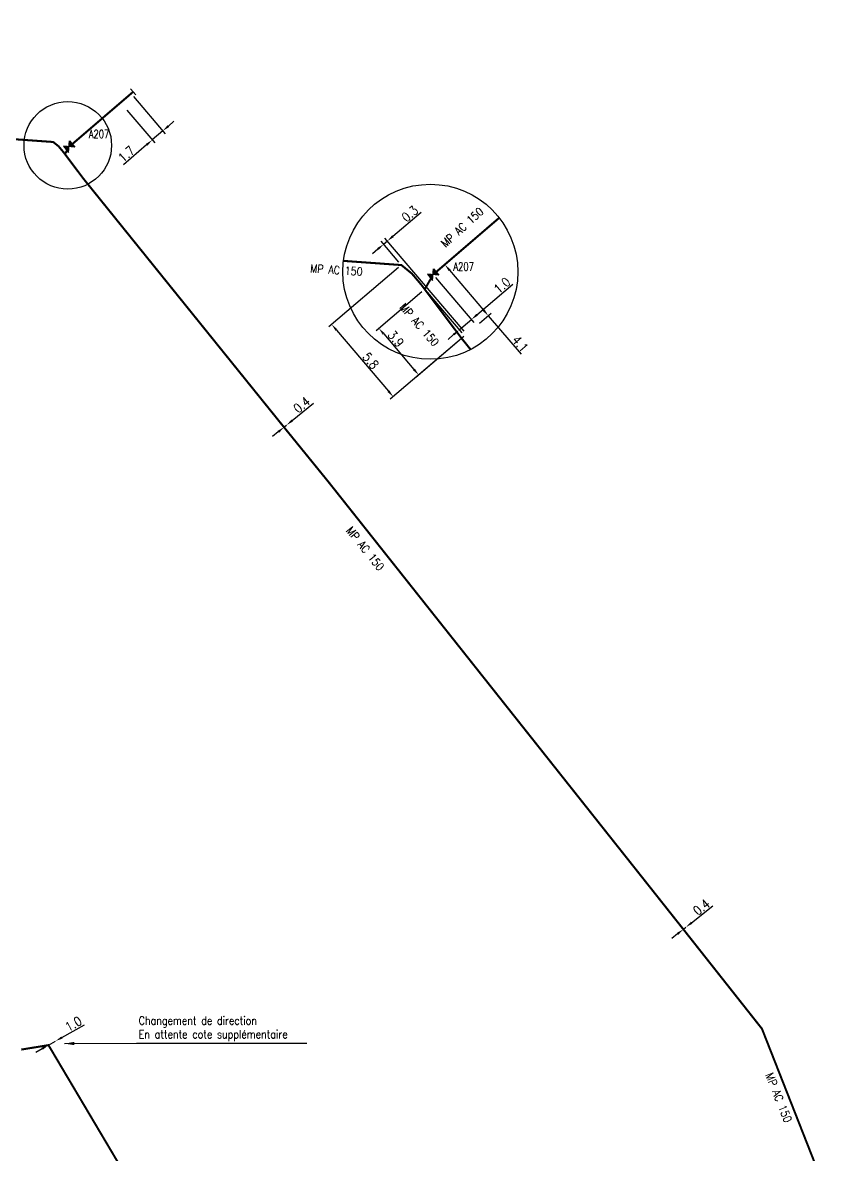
# Model space of a CAD drawing. Header units: millimetres. Extents: x 184000 to 185000, y 128000 to 129000.
# Drawn here: x 184353 to 184452.6, y 128620.6 to 128758.9 of the extents above; entities that cross this region are included whole.
import ezdxf
from ezdxf.enums import TextEntityAlignment as Align

# ---------------------------------------------------------------- set-up
doc = ezdxf.new("R2010")
doc.units = ezdxf.units.MM
doc.header["$PDMODE"] = 34
doc.layers.get('0').update_dxf_attribs({"linetype": 'CONTINUOUS'})
doc.layers.get('DEFPOINTS').update_dxf_attribs({"linetype": 'CONTINUOUS'})
for name, color, linetype in [('G_120', 4, 'CONTINUOUS'), ('G_300', 7, 'CONTINUOUS'), ('G_340', 7, 'CONTINUOUS'), ('G_900', 7, 'CONTINUOUS')]:
    doc.layers.add(name, color=color, linetype=linetype)
doc.styles.get("Standard").update_dxf_attribs({"font": 'romans.shx', "width": 0.85})
doc.linetypes.add('G_typB_AP', pattern='A,5,-0.3,["o",Standard,S=1.5,R=0,X=0,Y=-0.5],-1.65', length=6.95)
doc.dimstyles.get("Standard").update_dxf_attribs({"dimtxt": 1.5, "dimasz": 1.2, "dimexe": 0.625, "dimexo": 0.625, "dimgap": 0.25, "dimtad": 1, "dimdec": 1, "dimzin": 0, "dimdsep": 46, "dimtxsty": 'Standard', "dimcen": -0.5, "dimadec": 0, "dimazin": 0, "dimtfac": 1, "dimtdec": 1, "dimtmove": 0, "dimatfit": 3, "dimfxl": 0, "dimtolj": 1, "dimtzin": 0, "dimarcsym": 0})

# ---------------------------------------------------------------- blocks, each defined once
blk = doc.blocks.new('*D296')
at = {"layer": 'DEFPOINTS', "color": 0, "linetype": 'Continuous', "transparency": 16777216}
for p in [(184384.96, 128709.49), (184385.27, 128709.74), (184385.27, 128709.74)]:
    blk.add_point(p, dxfattribs=at)
at = {"layer": 'G_120', "color": 0, "linetype": 'Continuous', "lineweight": -2, "transparency": 16777216}
for p, q in [((184385.97, 128710.31), (184388.55, 128712.41)), ((184384.26, 128708.92), (184383.56, 128708.35)), ((184384.96, 128709.49), (184385.27, 128709.74))]:
    blk.add_line(p, q, dxfattribs=at)
at = {"layer": 'G_120', "color": 0, "linetype": 'Continuous', "transparency": 16777216}
for points in [[(184385.87, 128710.43), (184386.06, 128710.19), (184385.27, 128709.74)], [(184384.17, 128709.04), (184384.36, 128708.81), (184384.96, 128709.49)]]:
    blk.add_solid(points, dxfattribs=at)
at = {"layer": 'G_120', "color": 0, "linetype": 'Continuous', "transparency": 16777216, "insert": (184387.13, 128712.22), "char_height": 1.125, "attachment_point": 5, "rotation": 39.0902}
blk.add_mtext('\\A1;0.4', dxfattribs=at)
blk = doc.blocks.new('*D297')
at = {"layer": 'DEFPOINTS', "color": 0, "linetype": 'Continuous', "ltscale": 0.5, "transparency": 16777216}
for p in [(184433.78, 128648.12), (184434.09, 128648.37), (184434.09, 128648.37)]:
    blk.add_point(p, dxfattribs=at)
at = {"layer": 'G_120', "color": 0, "linetype": 'Continuous', "lineweight": -2, "ltscale": 0.5, "transparency": 16777216}
for p, q in [((184434.79, 128648.92), (184437.4, 128650.99)), ((184433.78, 128648.12), (184434.09, 128648.37)), ((184433.07, 128647.56), (184432.36, 128647))]:
    blk.add_line(p, q, dxfattribs=at)
at = {"layer": 'G_120', "color": 0, "linetype": 'Continuous', "ltscale": 0.5, "transparency": 16777216}
for points in [[(184432.98, 128647.68), (184433.16, 128647.44), (184433.78, 128648.12)], [(184434.7, 128649.04), (184434.89, 128648.81), (184434.09, 128648.37)]]:
    blk.add_solid(points, dxfattribs=at)
at = {"layer": 'G_120', "color": 0, "linetype": 'Continuous', "ltscale": 0.5, "transparency": 16777216, "insert": (184435.99, 128650.82), "char_height": 1.125, "attachment_point": 5, "rotation": 38.3603}
blk.add_mtext('\\A1;0.4', dxfattribs=at)
blk = doc.blocks.new('*D441')
at = {"layer": 'DEFPOINTS', "color": 0, "linetype": 'Continuous', "transparency": 16777216}
for p in [(184357.04, 128634.46), (184357.04, 128634.46), (184356.17, 128633.96)]:
    blk.add_point(p, dxfattribs=at)
at = {"layer": 'G_120', "color": 0, "linetype": 'Continuous', "lineweight": -2, "transparency": 16777216}
for p, q in [((184357.82, 128634.9), (184360.56, 128636.45)), ((184356.17, 128633.96), (184357.04, 128634.46)), ((184355.39, 128633.52), (184354.61, 128633.07))]:
    blk.add_line(p, q, dxfattribs=at)
at = {"layer": 'G_120', "color": 0, "linetype": 'Continuous', "transparency": 16777216}
for points in [[(184357.75, 128635.03), (184357.9, 128634.77), (184357.04, 128634.46)], [(184355.32, 128633.65), (184355.47, 128633.39), (184356.17, 128633.96)]]:
    blk.add_solid(points, dxfattribs=at)
at = {"layer": 'G_120', "color": 0, "linetype": 'Continuous', "transparency": 16777216, "insert": (184359.21, 128636.55), "char_height": 1.125, "attachment_point": 5, "rotation": 29.623}
blk.add_mtext('\\A1;1.0', dxfattribs=at)
blk = doc.blocks.new('G_300_04')
at = {"linetype": 'Continuous'}
h = blk.add_hatch(color=0, dxfattribs=at)
h.paths.add_polyline_path([(-0.5, 0.5), (-0.5, -0.5), (0, 0)])
h.paths.add_polyline_path([(0.5, 0.5), (0, 0), (0.5, -0.5)])
at = {"color": 0, "linetype": 'Continuous', "flags": 128}
blk.add_lwpolyline([(-0.5, -0.5), (0.5, 0.5), (0.5, -0.5), (-0.5, 0.5)], close=True, dxfattribs=at)
at = {"color": 0, "linetype": 'Continuous', "width": 0.75}
blk.add_attdef('NUM', text='', height=1, dxfattribs=at).set_placement((0, 1.78), align=Align.MIDDLE_CENTER)
at = {"color": 0, "linetype": 'Continuous', "width": 0.75, "flags": 3}
for tag, p in [('DEF_LEG', (0, -5)), ('DEF_COUP', (0, -7.5)), ('DEF_TYPE', (0, -10))]:
    blk.add_attdef(tag, text='', height=1.2, dxfattribs=at).set_placement(p, align=Align.MIDDLE)
blk = doc.blocks.new('*D780')
at = {"layer": 'DEFPOINTS', "color": 0, "linetype": 'Continuous', "transparency": 16777216}
for p in [(184399.31, 128729.31), (184407.29, 128720.86), (184398.31, 128713.22)]:
    blk.add_point(p, dxfattribs=at)
at = {"layer": 'G_900', "color": 0, "linetype": 'Continuous', "lineweight": -2, "transparency": 16777216}
for p, q in [((184398.96, 128729), (184390.43, 128721.74)), ((184391.37, 128721.36), (184397.73, 128713.9)), ((184406.93, 128720.56), (184397.95, 128712.91))]:
    blk.add_line(p, q, dxfattribs=at)
at = {"layer": 'G_900', "color": 0, "linetype": 'Continuous', "transparency": 16777216}
for points in [[(184391.49, 128721.46), (184391.26, 128721.27), (184390.79, 128722.05)], [(184397.84, 128714), (184397.61, 128713.8), (184398.31, 128713.22)]]:
    blk.add_solid(points, dxfattribs=at)
at = {"layer": 'G_900', "color": 0, "linetype": 'Continuous', "transparency": 16777216, "insert": (184395.55, 128717.61), "char_height": 1.125, "attachment_point": 5, "rotation": 310.4147}
blk.add_mtext('\\A1;5.8', dxfattribs=at)
blk = doc.blocks.new('*D781')
at = {"layer": 'DEFPOINTS', "color": 0, "linetype": 'Continuous', "transparency": 16777216}
for p in [(184402.17, 128726.35), (184407.29, 128720.86), (184401.43, 128715.87)]:
    blk.add_point(p, dxfattribs=at)
at = {"layer": 'G_900', "color": 0, "linetype": 'Continuous', "lineweight": -2, "transparency": 16777216}
for p, q in [((184401.81, 128726.05), (184396.21, 128721.28)), ((184397.15, 128720.9), (184400.84, 128716.56)), ((184406.93, 128720.56), (184401.07, 128715.57))]:
    blk.add_line(p, q, dxfattribs=at)
at = {"layer": 'G_900', "color": 0, "linetype": 'Continuous', "transparency": 16777216}
for points in [[(184397.26, 128720.99), (184397.03, 128720.8), (184396.56, 128721.58)], [(184400.96, 128716.65), (184400.73, 128716.46), (184401.43, 128715.87)]]:
    blk.add_solid(points, dxfattribs=at)
at = {"layer": 'G_900', "color": 0, "linetype": 'Continuous', "transparency": 16777216, "insert": (184398.64, 128720.3), "char_height": 1.125, "attachment_point": 5, "rotation": 310.4147}
blk.add_mtext('\\A1;3.9', dxfattribs=at)
blk = doc.blocks.new('*D782')
at = {"layer": 'DEFPOINTS', "color": 0, "linetype": 'Continuous', "transparency": 16777216}
for p in [(184403.19, 128728.14), (184409.93, 128723.12), (184408.51, 128721.9)]:
    blk.add_point(p, dxfattribs=at)
at = {"layer": 'G_900', "color": 0, "linetype": 'Continuous', "lineweight": -2, "transparency": 16777216}
for p, q in [((184403.55, 128728.45), (184404.98, 128729.66)), ((184405.2, 128728.67), (184409.35, 128723.8)), ((184408.86, 128722.2), (184410.29, 128723.42)), ((184409.93, 128723.12), (184413.95, 128718.4))]:
    blk.add_line(p, q, dxfattribs=at)
at = {"layer": 'G_900', "color": 0, "linetype": 'Continuous', "transparency": 16777216}
for points in [[(184405.32, 128728.77), (184405.09, 128728.58), (184404.62, 128729.36)], [(184409.47, 128723.9), (184409.24, 128723.7), (184409.93, 128723.12)]]:
    blk.add_solid(points, dxfattribs=at)
at = {"layer": 'G_900', "color": 0, "linetype": 'Continuous', "transparency": 16777216, "insert": (184413.84, 128719.69), "char_height": 1.125, "attachment_point": 5, "rotation": 310.4147}
blk.add_mtext('\\A1;4.1', dxfattribs=at)
blk = doc.blocks.new('*D783')
at = {"layer": 'DEFPOINTS', "color": 0, "linetype": 'Continuous', "transparency": 16777216}
for p in [(184397.6, 128732.25), (184399.31, 128729.31), (184407.29, 128720.86)]:
    blk.add_point(p, dxfattribs=at)
at = {"layer": 'G_900', "color": 0, "linetype": 'Continuous', "lineweight": -2, "transparency": 16777216}
for p, q in [((184398.28, 128732.83), (184401.74, 128735.78)), ((184399.01, 128729.66), (184396.83, 128732.22)), ((184397.14, 128731.86), (184397.6, 128732.25)), ((184406.99, 128721.22), (184397.29, 128732.6)), ((184396.45, 128731.27), (184395.77, 128730.69))]:
    blk.add_line(p, q, dxfattribs=at)
at = {"layer": 'G_900', "color": 0, "linetype": 'Continuous', "transparency": 16777216}
for points in [[(184398.18, 128732.95), (184398.38, 128732.72), (184397.6, 128732.25)], [(184396.36, 128731.39), (184396.55, 128731.16), (184397.14, 128731.86)]]:
    blk.add_solid(points, dxfattribs=at)
at = {"layer": 'G_900', "color": 0, "linetype": 'Continuous', "transparency": 16777216, "insert": (184400.35, 128735.58), "char_height": 1.125, "attachment_point": 5, "rotation": 40.4147}
blk.add_mtext('\\A1;0.3', dxfattribs=at)
blk = doc.blocks.new('*D784')
at = {"layer": 'DEFPOINTS', "color": 0, "linetype": 'Continuous', "transparency": 16777216}
for p in [(184403.19, 128728.14), (184402.17, 128726.35), (184407.87, 128722.65)]:
    blk.add_point(p, dxfattribs=at)
at = {"layer": 'G_900', "color": 0, "linetype": 'Continuous', "lineweight": -2, "transparency": 16777216}
for p, q in [((184403.5, 128727.79), (184408.17, 128722.3)), ((184408.55, 128723.24), (184412.95, 128726.98)), ((184402.47, 128725.99), (184406.69, 128721.04)), ((184406.39, 128721.39), (184407.87, 128722.65)), ((184405.7, 128720.81), (184405.02, 128720.23))]:
    blk.add_line(p, q, dxfattribs=at)
at = {"layer": 'G_900', "color": 0, "linetype": 'Continuous', "transparency": 16777216}
for points in [[(184408.46, 128723.35), (184408.65, 128723.12), (184407.87, 128722.65)], [(184405.61, 128720.92), (184405.8, 128720.7), (184406.39, 128721.39)]]:
    blk.add_solid(points, dxfattribs=at)
at = {"layer": 'G_900', "color": 0, "linetype": 'Continuous', "transparency": 16777216, "insert": (184411.61, 128726.82), "char_height": 1.125, "attachment_point": 5, "rotation": 40.4147}
blk.add_mtext('\\A1;1.0', dxfattribs=at)
blk = doc.blocks.new('G_340_07')
at = {"color": 0, "linetype": 'Continuous', "const_width": 0.25, "flags": 128}
blk.add_lwpolyline([(0, 0), (0.35, 0)], dxfattribs=at)
at = {"color": 0, "linetype": 'Continuous', "flags": 128}
blk.add_lwpolyline([(0.35, -0.5), (0.35, 0.5)], dxfattribs=at)
at = {"color": 0, "linetype": 'Continuous', "width": 0.75, "flags": 3}
for tag, p in [('DEF_LEG', (0, -5)), ('DEF_COUP', (0, -7.5)), ('DEF_TYPE', (0, -10))]:
    blk.add_attdef(tag, text='', height=1.2, dxfattribs=at).set_placement(p, align=Align.MIDDLE)
blk = doc.blocks.new('*D48')
at = {"layer": 'DEFPOINTS', "color": 0, "linetype": 'Continuous', "transparency": 16777216}
for p in [(184366.26, 128750.26), (184365.44, 128748.6), (184368.86, 128744.6)]:
    blk.add_point(p, dxfattribs=at)
at = {"layer": 'G_340', "color": 0, "linetype": 'Continuous', "lineweight": -2, "transparency": 16777216}
for p, q in [((184366.56, 128749.9), (184370.45, 128745.35)), ((184365.75, 128748.24), (184369.16, 128744.24)), ((184370.83, 128746.29), (184371.51, 128746.88)), ((184370.15, 128745.71), (184368.86, 128744.6)), ((184368.17, 128744.01), (184365.33, 128741.57))]:
    blk.add_line(p, q, dxfattribs=at)
at = {"layer": 'G_340', "color": 0, "linetype": 'Continuous', "transparency": 16777216}
for points in [[(184370.73, 128746.41), (184370.93, 128746.18), (184370.15, 128745.71)], [(184368.08, 128744.13), (184368.27, 128743.9), (184368.86, 128744.6)]]:
    blk.add_solid(points, dxfattribs=at)
at = {"layer": 'G_340', "color": 0, "linetype": 'Continuous', "transparency": 16777216, "insert": (184365.69, 128742.87), "char_height": 1.125, "attachment_point": 5, "rotation": 40.6421}
blk.add_mtext('\\A1;1.7', dxfattribs=at)

msp = doc.modelspace()

# ---------------------------------------------------------------- linework, layer by layer
at = {"layer": 'G_120', "linetype": 'G_typB_AP', "const_width": 0.25}
for points in [[(184484.34, 128564.74), (184476.65, 128577.14), (184473.25, 128579.42), (184464.98, 128592.79), (184456.48, 128607.16), (184451.1, 128616.37), (184443.39, 128635.96), (184433.78, 128648.12), (184429.04, 128654.1), (184390.4, 128702.8), (184384.96, 128709.49), (184360.44, 128739.87), (184357.97, 128743.15), (184357.97, 128743.15), (184357.4, 128743.83), (184356.75, 128744.35), (184345.08, 128745.19), (184343.55, 128747.11), (184335.97, 128756.4), (184328.55, 128765.78)], [(184366.26, 128750.26), (184359.07, 128744.09)], [(184358.46, 128743.36), (184358.18, 128742.87), (184358.18, 128742.87), (184358.18, 128742.87)]]:
    msp.add_lwpolyline(points, dxfattribs=at)
at = {"layer": 'G_120', "linetype": 'G_typB_AP', "ltscale": 0.5, "const_width": 0.25}
msp.add_lwpolyline([(184352.84, 128633.42), (184356.17, 128633.96), (184356.17, 128633.96), (184403.5, 128554.13)], dxfattribs=at)
at = {"layer": 'G_900', "color": 4, "linetype": 'Continuous', "const_width": 0.25, "flags": 128}
for points in [[(184411.28, 128735.09), (184403.57, 128728.47)], [(184402.93, 128727.68), (184402.17, 128726.35), (184402.17, 128726.35), (184402.17, 128726.35)]]:
    msp.add_lwpolyline(points, dxfattribs=at)
at = {"layer": 'G_900', "color": 4, "linetype": 'Continuous', "ltscale": 0.5, "const_width": 0.25, "flags": 128}
msp.add_lwpolyline([(184392.24, 128729.82), (184399.31, 128729.31), (184400.6, 128728.26), (184401.74, 128726.91), (184401.74, 128726.91), (184406.68, 128720.34), (184407.77, 128718.99)], dxfattribs=at)
at = {"layer": 'G_900'}
for centre, radius in [((184358.53, 128743.94), 5.35), ((184402.85, 128728.49), 10.7)]:
    msp.add_circle(centre, radius, dxfattribs=at)

# ---------------------------------------------------------------- block references
at = {"layer": 'G_300'}
ref = msp.add_blockref('G_300_04', (184358.69, 128743.77), dxfattribs=dict(at, rotation=40.41465279124349))
ref.add_attrib('NUM', 'A207', dxfattribs={"layer": '0', "color": 0, "linetype": 'Continuous', "height": 1, "width": 0.75}).set_placement((184362.35, 128745.32), align=Align.MIDDLE_CENTER)
at = {"layer": 'G_340', "rotation": 40.41465278713196}
msp.add_blockref('G_340_07', (184366.26, 128750.26), dxfattribs=at)
at = {"layer": 'G_900'}
ref = msp.add_blockref('G_300_04', (184403.19, 128728.14), dxfattribs=dict(at, rotation=40.41465279124349))
ref.add_attrib('NUM', 'A207', dxfattribs={"layer": '0', "color": 0, "linetype": 'Continuous', "height": 1, "width": 0.75}).set_placement((184406.92, 128729.12), align=Align.MIDDLE_CENTER)

# ---------------------------------------------------------------- texts
at = {"layer": 'G_120', "linetype": 'Continuous', "width": 0.85}
for rotation, p in [(308.9099, (184394.89, 128694.65)), (291.76, (184445.44, 128627.55))]:
    msp.add_text('MP AC 150', height=1, rotation=rotation, dxfattribs=at).set_placement(p, align=Align.MIDDLE)
at = {"layer": 'G_120', "linetype": 'Continuous', "insert": (184367.19, 128635.96), "char_height": 1, "attachment_point": 4}
msp.add_mtext('Changement de direction\\PEn attente cote supplémentaire', dxfattribs=at)
at = {"layer": 'G_900', "color": 4, "linetype": 'Continuous', "width": 0.85}
for rotation, p in [(42.1917, (184406.74, 128733.92)), (356.2741, (184391.37, 128728.7)), (311.199, (184401.51, 128722.02))]:
    msp.add_text('MP AC 150', height=1, rotation=rotation, dxfattribs=at).set_placement(p, align=Align.MIDDLE)

# ---------------------------------------------------------------- dimensions: what is measured, and where the dimension line sits
at = {"layer": 'G_120', "linetype": 'Continuous'}
for base, p1, p2, angle, picture, middle in [((184385.27, 128709.74), (184384.96, 128709.49), (184385.27, 128709.74), 219.0902, '*D296', (184387.61, 128711.64)), ((184357.04, 128634.46), (184356.17, 128633.96), (184357.04, 128634.46), 209.623, '*D441', (184359.58, 128635.9))]:
    dim = msp.add_linear_dim(base=base, p1=p1, p2=p2, angle=angle, dimstyle='Standard', override={"dimscale": 0.75, "dimatfit": 0}, dxfattribs=at)
    dim.commit()
    dim.dimension.update_dxf_attribs({"geometry": picture, "text_midpoint": middle, "dimtype": 160})
at = {"layer": 'G_120', "linetype": 'Continuous', "ltscale": 0.5}
dim = msp.add_linear_dim(base=(184434.09, 128648.37), p1=(184433.78, 128648.12), p2=(184434.09, 128648.37), angle=218.3603, dimstyle='Standard', override={"dimscale": 0.75, "dimlfac": 1, "dimlunit": 2, "dimatfit": 0}, dxfattribs=at)
dim.commit()
dim.dimension.update_dxf_attribs({"geometry": '*D297', "text_midpoint": (184436.45, 128650.24), "dimtype": 160})
at = {"layer": 'G_340', "linetype": 'Continuous'}
dim = msp.add_linear_dim(base=(184368.86, 128744.6), p1=(184366.26, 128750.26), p2=(184365.44, 128748.6), angle=40.6421, dimstyle='Standard', override={"dimscale": 0.75, "dimatfit": 0}, dxfattribs=at)
dim.commit()
dim.dimension.update_dxf_attribs({"geometry": '*D48', "text_midpoint": (184366.18, 128742.3), "dimtype": 160})
at = {"layer": 'G_900', "color": 4, "linetype": 'Continuous'}
for base, p1, angle, text, picture, middle in [((184397.6, 128732.25), (184399.31, 128729.31), 220.4147, '0.3', '*D783', (184400.84, 128735.01)), ((184398.31, 128713.22), (184399.31, 128729.31), 130.4147, '5.8', '*D780', (184394.98, 128717.13)), ((184401.43, 128715.87), (184402.17, 128726.35), 130.4147, '3.9', '*D781', (184398.07, 128719.82))]:
    dim = msp.add_linear_dim(base=base, p1=p1, p2=(184407.29, 128720.86), angle=angle, text=text, dimstyle='Standard', override={"dimscale": 0.75, "dimatfit": 0}, dxfattribs=at)
    dim.commit()
    dim.dimension.update_dxf_attribs({"geometry": picture, "text_midpoint": middle, "dimtype": 160})
at = {"layer": 'G_900', "linetype": 'Continuous'}
for base, p1, p2, angle, text, override, picture, middle in [((184409.93, 128723.12), (184403.19, 128728.14), (184408.51, 128721.9), 130.4147, '4.1', {"dimscale": 0.75}, '*D782', (184413.27, 128719.2)), ((184407.87, 128722.65), (184402.17, 128726.35), (184403.19, 128728.14), 220.4147, '1.0', {"dimscale": 0.75, "dimatfit": 0}, '*D784', (184412.09, 128726.25))]:
    dim = msp.add_linear_dim(base=base, p1=p1, p2=p2, angle=angle, text=text, dimstyle='Standard', override=override, dxfattribs=at)
    dim.commit()
    dim.dimension.update_dxf_attribs({"geometry": picture, "text_midpoint": middle, "dimtype": 160})

# ---------------------------------------------------------------- leaders
at = {"layer": 'G_120', "linetype": 'Continuous', "annotation_type": 0, "has_hookline": 1, "hookline_direction": 0, "text_width": 20.56}
msp.add_leader([(184358.12, 128634.15), (184366.94, 128634.21)], dimstyle='Standard', dxfattribs=at)

doc.saveas('drawing.dxf')
